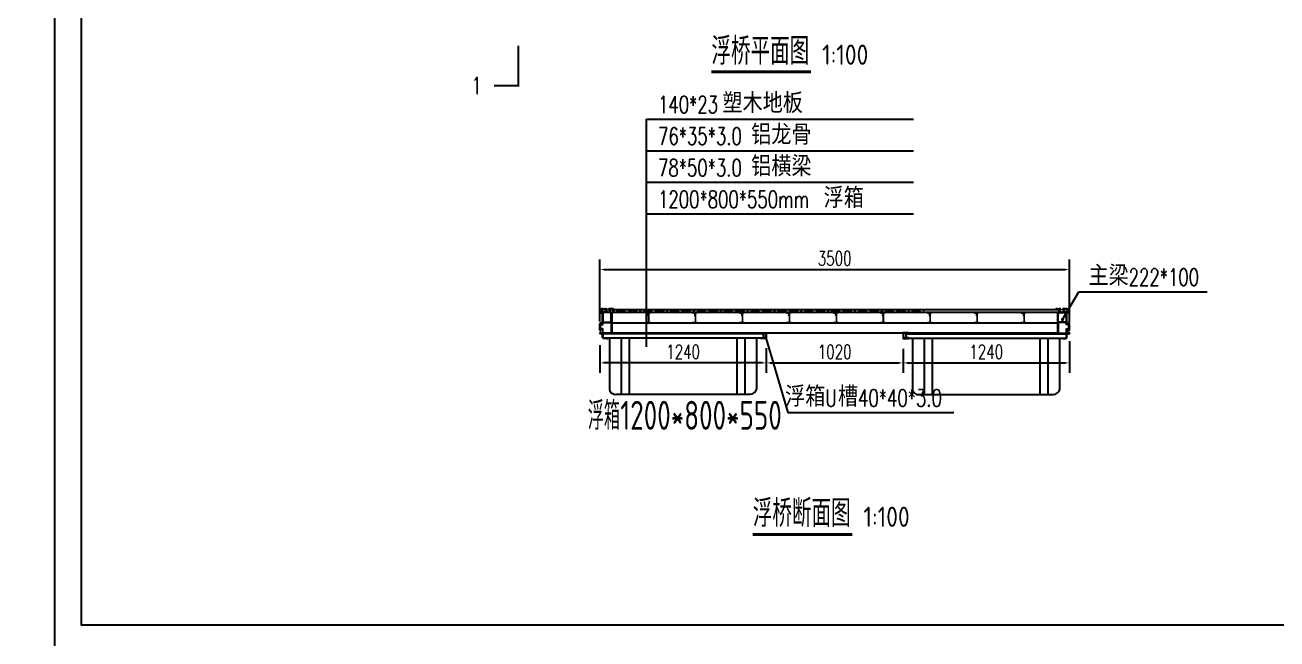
# Model space of a CAD drawing. Extents: x -259369 to -50372, y -155978 to 198088.
# Drawn here: x -64869 to -55534, y 135938 to 140514 of the extents above; entities that cross this region are included whole.
import ezdxf

# ---------------------------------------------------------------- set-up
doc = ezdxf.new("R2010")
doc.units = 0
doc.header["$LTSCALE"] = 1000
doc.header["$MEASUREMENT"] = 0
for name, color, linetype in [('DIM_LEAD', 3, 'Continuous'), ('DIM_SYMB', 3, 'Continuous'), ('PUB_TEXT', 7, 'Continuous'), ('W-STEEL_FRAME钢架', 3, 'Continuous'), ('W-WOOD_FLOOR木地板', 30, 'Continuous'), ('连接端梁', 130, 'Continuous')]:
    doc.layers.add(name, color=color, linetype=linetype)
doc.layers.add('结构', color=52, linetype='Continuous', lineweight=18)
doc.layers.add('铝龙骨', color=7, linetype='Continuous', lineweight=9)
doc.styles.add('_TCH_DIM', font='SIMPLEX.shx', dxfattribs={"bigfont": 'hztxt.shx'})
doc.styles.add('_TCH_LABEL', font='COMPLEX', dxfattribs={"bigfont": 'GBCBIG'})
doc.styles.get("Standard").update_dxf_attribs({"font": 'gbenor.shx', "bigfont": 'gbcbig.shx'})
doc.styles.add('STANDARD_T3', font='simplex.shx', dxfattribs={"width": 0.7, "bigfont": 'hztxt.shx'})
doc.dimstyles.new('W&&30', dxfattribs={"dimtxt": 105, "dimasz": 30, "dimexe": 75, "dimexo": 90, "dimgap": 30, "dimtad": 1, "dimdec": 0, "dimzin": 0, "dimdsep": 46, "dimtxsty": 'STANDARD_T3', "dimcen": 0.09, "dimclrd": 1, "dimclre": 1, "dimclrt": 7, "dimazin": 2, "dimtfac": 1, "dimtdec": 0, "dimtix": 1, "dimtmove": 2, "dimatfit": 3, "dimfxl": 0, "dimtolj": 1, "dimtzin": 0, "dimarcsym": 0})

# ---------------------------------------------------------------- blocks, each defined once
blk = doc.blocks.new('*D135')
at = {"layer": 'Defpoints', "color": 0, "transparency": 16777216}
for p in [(-58321.8, 138192.1), (-57081.7, 138248.7), (-57081.7, 137996)]:
    blk.add_point(p, dxfattribs=at)
at = {"layer": 'W-STEEL_FRAME钢架', "color": 1, "lineweight": -2, "transparency": 16777216}
for p, q in [((-57081.7, 138158.7), (-57081.7, 137921)), ((-58321.8, 138102.1), (-58321.8, 137921)), ((-58291.8, 137996), (-57111.7, 137996))]:
    blk.add_line(p, q, dxfattribs=at)
at = {"layer": 'W-STEEL_FRAME钢架', "color": 1, "transparency": 16777216}
for points in [[(-58291.8, 138001), (-58291.8, 137991), (-58321.8, 137996)], [(-57111.7, 138001), (-57111.7, 137991), (-57081.7, 137996)]]:
    blk.add_solid(points, dxfattribs=at)
at = {"layer": 'W-STEEL_FRAME钢架', "color": 7, "transparency": 16777216, "insert": (-57701.8, 138078.5), "char_height": 105, "attachment_point": 5, "style": 'STANDARD_T3'}
blk.add_mtext('\\A1;1240', dxfattribs=at)
blk = doc.blocks.new('450fuxiang')
at = {"color": 5, "lineweight": -3}
for p, q in [((-1521474.8, 1202848.6), (-1521474.8, 1203268.6)), ((-1521414.8, 1202848.6), (-1521414.8, 1203268.6)), ((-1520614.8, 1203268.6), (-1520614.8, 1202848.6)), ((-1520554.8, 1203268.6), (-1520554.8, 1202848.6))]:
    blk.add_line(p, q, dxfattribs=at)
at = {"color": 5}
blk.add_lwpolyline([(-1521614.8, 1203298.6), (-1521614.8, 1203268.6), (-1521564.8, 1203268.6), (-1520464.8, 1203268.5), (-1520414.8, 1203268.6), (-1520414.8, 1203298.6)], close=True, dxfattribs=at)
at = {"color": 5, "lineweight": -3}
blk.add_lwpolyline([(-1521564.8, 1203268.6), (-1521564.8, 1202893.1, 0.477005), (-1521514.8, 1202848.6), (-1520514.8, 1202848.6, 0.322419), (-1520464.8, 1202888.9), (-1520464.8, 1203268.6)], format="xyb", dxfattribs=at)
blk = doc.blocks.new('*D133')
at = {"layer": 'Defpoints', "color": 0, "transparency": 16777216}
for p in [(-60581.7, 138219.1), (-59341.6, 138195.1), (-60581.7, 137996)]:
    blk.add_point(p, dxfattribs=at)
at = {"layer": 'W-STEEL_FRAME钢架', "color": 1, "lineweight": -2, "transparency": 16777216}
for p, q in [((-60581.7, 138129.1), (-60581.7, 137921)), ((-59341.6, 138105.1), (-59341.6, 137921)), ((-59371.6, 137996), (-60551.7, 137996))]:
    blk.add_line(p, q, dxfattribs=at)
at = {"layer": 'W-STEEL_FRAME钢架', "color": 1, "transparency": 16777216}
for points in [[(-60551.7, 138001), (-60551.7, 137991), (-60581.7, 137996)], [(-59371.6, 138001), (-59371.6, 137991), (-59341.6, 137996)]]:
    blk.add_solid(points, dxfattribs=at)
at = {"layer": 'W-STEEL_FRAME钢架', "color": 7, "transparency": 16777216, "insert": (-59961.7, 138078.5), "char_height": 105, "attachment_point": 5, "style": 'STANDARD_T3'}
blk.add_mtext('\\A1;1240', dxfattribs=at)
blk = doc.blocks.new('*D134')
at = {"layer": 'Defpoints', "color": 0, "transparency": 16777216}
for p in [(-57081.7, 138692.7), (-60581.7, 138215), (-57081.7, 138206.8)]:
    blk.add_point(p, dxfattribs=at)
at = {"layer": 'W-STEEL_FRAME钢架', "color": 1, "lineweight": -2, "transparency": 16777216}
for p, q in [((-60581.7, 138305), (-60581.7, 138767.7)), ((-57081.7, 138296.8), (-57081.7, 138767.7)), ((-60551.7, 138692.7), (-57111.7, 138692.7))]:
    blk.add_line(p, q, dxfattribs=at)
at = {"layer": 'W-STEEL_FRAME钢架', "color": 1, "transparency": 16777216}
for points in [[(-60551.7, 138697.7), (-60551.7, 138687.7), (-60581.7, 138692.7)], [(-57111.7, 138697.7), (-57111.7, 138687.7), (-57081.7, 138692.7)]]:
    blk.add_solid(points, dxfattribs=at)
at = {"layer": 'W-STEEL_FRAME钢架', "color": 7, "transparency": 16777216, "insert": (-58831.7, 138775.2), "char_height": 105, "attachment_point": 5, "style": 'STANDARD_T3'}
blk.add_mtext('\\A1;3500', dxfattribs=at)
blk = doc.blocks.new('*D157')
at = {"layer": 'Defpoints', "color": 0, "transparency": 16777216}
for p in [(-59341.6, 138178.1), (-58321.8, 138178.1), (-58321.8, 137996)]:
    blk.add_point(p, dxfattribs=at)
at = {"layer": 'W-STEEL_FRAME钢架', "color": 1, "lineweight": -2, "transparency": 16777216}
for p, q in [((-59341.6, 138088.1), (-59341.6, 137921)), ((-58321.8, 138088.1), (-58321.8, 137921)), ((-59311.6, 137996), (-58351.8, 137996))]:
    blk.add_line(p, q, dxfattribs=at)
at = {"layer": 'W-STEEL_FRAME钢架', "color": 1, "transparency": 16777216}
for points in [[(-59311.6, 138001), (-59311.6, 137991), (-59341.6, 137996)], [(-58351.8, 138001), (-58351.8, 137991), (-58321.8, 137996)]]:
    blk.add_solid(points, dxfattribs=at)
at = {"layer": 'W-STEEL_FRAME钢架', "color": 7, "transparency": 16777216, "insert": (-58831.7, 138078.5), "char_height": 105, "attachment_point": 5, "style": 'STANDARD_T3'}
blk.add_mtext('\\A1;1020', dxfattribs=at)
blk = doc.blocks.new('$matou$00000085')
at = {"color": 0, "lineweight": 5}
for p, q in [((-17.5, 36, 0), (-17.5, 37, 0)), ((-4.3, 33.6, 0), (-4.3, 35, 0)), ((-1.2, 13.2, 0), (-3.5, 13.2, 0))]:
    blk.add_line(p, q, dxfattribs=at)
at = {"color": 0, "lineweight": 0, "ltscale": 0.5}
blk.add_arc((-1.5, 17.2, 0), 4.07, 274.72823, 349.84724, dxfattribs=at)
at = {"layer": '结构', "color": 0, "linetype": 'ByBlock', "lineweight": 0, "ltscale": 0.5}
for p, q in [((-7.2, 38, 0), (-16.5, 38, 0)), ((-16.5, 35, 0), (-8.5, 35, 0)), ((-7.5, -34, 0), (-7.5, 34, 0)), ((-4.7, 33.3, 0), (-4.3, 33.6, 0)), ((-4.3, 33.1, 0), (-4.7, 33.3, 0)), ((-4.7, 31.5, 0), (-4.3, 31.7, 0)), ((-4.3, 31.2, 0), (-4.7, 31.5, 0)), ((-4.3, 31, 0), (-4.7, 30.8, 0)), ((-4.7, 30.8, 0), (-4.3, 30.5, 0)), ((-4.3, 29.2, 0), (-4.7, 29, 0)), ((-4.7, 29, 0), (-4.3, 28.7, 0)), ((-4.3, 27.4, 0), (-4.7, 27.2, 0)), ((-4.7, 27.2, 0), (-4.3, 26.9, 0)), ((-4.3, 25.6, 0), (-4.7, 25.4, 0)), ((-4.7, 25.4, 0), (-4.3, 25.1, 0)), ((-4.3, 23.8, 0), (-4.7, 23.6, 0)), ((-4.7, 23.6, 0), (-4.3, 23.3, 0)), ((-4.3, 22, 0), (-4.7, 21.8, 0)), ((-4.7, 21.8, 0), (-4.3, 21.5, 0)), ((-4.3, 20.2, 0), (-4.7, 20, 0)), ((-4.7, 20, 0), (-4.3, 19.7, 0)), ((-4.5, -34, 0), (-4.5, 12.2, 0)), ((-4.3, 31.7, 0), (-4.3, 33.1, 0)), ((-4.3, 31.3, 0), (-4.3, 31, 0)), ((-4.3, 30.5, 0), (-4.3, 29.2, 0)), ((-4.3, 28.7, 0), (-4.3, 27.4, 0)), ((-4.3, 26.9, 0), (-4.3, 25.6, 0)), ((-4.3, 25.1, 0), (-4.3, 23.8, 0)), ((-4.3, 23.3, 0), (-4.3, 22, 0)), ((-4.3, 21.5, 0), (-4.3, 20.2, 0)), ((-4.3, 19.7, 0), (-4.3, 19.2, 0)), ((-0.7, 33.6, 0), (-0.7, 35, 0)), ((-0.3, 33.3, 0), (-0.7, 33.6, 0)), ((-0.7, 33.1, 0), (-0.3, 33.3, 0)), ((-0.7, 31.7, 0), (-0.7, 33.1, 0)), ((-0.3, 31.5, 0), (-0.7, 31.7, 0)), ((-0.7, 31.2, 0), (-0.3, 31.5, 0)), ((-0.7, 29.9, 0), (-0.7, 31.2, 0)), ((-0.3, 29.7, 0), (-0.7, 29.9, 0)), ((-0.7, 29.4, 0), (-0.3, 29.7, 0)), ((-0.7, 28.1, 0), (-0.7, 29.4, 0)), ((-0.3, 27.9, 0), (-0.7, 28.1, 0)), ((-0.7, 27.6, 0), (-0.3, 27.9, 0)), ((-0.7, 26.3, 0), (-0.7, 27.6, 0)), ((-0.3, 26.1, 0), (-0.7, 26.3, 0)), ((-0.7, 25.8, 0), (-0.3, 26.1, 0)), ((-0.7, 24.5, 0), (-0.7, 25.8, 0)), ((-0.3, 24.3, 0), (-0.7, 24.5, 0)), ((-0.7, 24, 0), (-0.3, 24.3, 0)), ((-0.7, 22.7, 0), (-0.7, 24, 0)), ((-0.3, 22.5, 0), (-0.7, 22.7, 0)), ((-0.7, 22.2, 0), (-0.3, 22.5, 0)), ((-0.7, 22.2, 0), (-0.7, 22.2, 0)), ((-0.7, 21, 0), (-0.7, 22.2, 0)), ((-0.3, 20.7, 0), (-0.7, 21, 0)), ((-0.7, 20.5, 0), (-0.3, 20.7, 0)), ((-0.7, 19.2, 0), (-0.7, 20.5, 0)), ((2.2, 38, 0), (16.5, 38, 0)), ((2.5, 34, 0), (2.5, 16.5, 0)), ((16.5, 35, 0), (3.5, 35, 0)), ((17.5, 37, 0), (17.5, 36, 0)), ((-17.5, -37.5, 0), (-17.5, -35.5, 0)), ((-17, -35, 0), (-8.5, -35, 0)), ((17, -38, 0), (-17, -38, 0)), ((-3.5, -35, 0), (17, -35, 0)), ((17.5, -35.5, 0), (17.5, -37.5, 0))]:
    blk.add_line(p, q, dxfattribs=at)
for centre, radius, start, end in [((-16.5, 37, 0), 1, 90, 180), ((-16.5, 36, 0), 1, 180, 270), ((-8.5, 34, 0), 1, 0, 90), ((-7.2, 35, 0), 3, 0, 90.00167), ((-3.5, 12.2, 0), 1, 90, 180), ((-2.5, 19.2, 0), 1.75, 180, 0), ((2.2, 35, 0), 3, 89.99833, 180), ((3.5, 34, 0), 1, 90, 180), ((16.5, 37, 0), 1, 0, 90), ((16.5, 36, 0), 1, 270, 360), ((-17, -35.5, 0), 0.5, 90, 180), ((-17, -37.5, 0), 0.5, 180, 270), ((-8.5, -34, 0), 1, 270, 0), ((-3.5, -34, 0), 1, 180, 270), ((17, -35.5, 0), 0.5, 0, 90), ((17, -37.5, 0), 0.5, 270, 0)]:
    blk.add_arc(centre, radius, start, end, dxfattribs=at)
blk = doc.blocks.new('*U76')
at = {"layer": '铝龙骨', "yscale": -1, "rotation": 180}
blk.add_blockref('$matou$00000085', (0, 0, 0), dxfattribs=at)
blk = doc.blocks.new('*U77')
at = {"color": 0, "linetype": 'ByBlock', "lineweight": -2, "transparency": 16777216}
for p in [(-2800, 0), (-2450, 0), (-2100, 0), (-1750, 0), (-1400, 0), (-1050, 0), (-700, 0), (-350, 0), (0, 0)]:
    blk.add_blockref('*U76', p, dxfattribs=at)
blk = doc.blocks.new('rgthtyjyuk')
blk.add_lwpolyline([(0, 0), (420, 0), (420, 297), (0, 297)], close=True)

msp = doc.modelspace()

# ---------------------------------------------------------------- hatches: boundary and pattern name
at = {"layer": 'W-WOOD_FLOOR木地板'}
h = msp.add_hatch(dxfattribs=at)
h.set_pattern_fill('木纹01', color=256, scale=50)
h.set_pattern_definition([(360, (-409721.6, 313231.95), (200, 200), [10, -190]), (360, (-409861.6, 313251.95), (200, 200), [20, -180]), (360, (-409731.6, 313261.95), (200, 200), [10, -190]), (360, (-409851.6, 313281.95), (200, 200), [10, -190]), (360, (-409731.6, 313291.95), (200, 200), [10, -190]), (360, (-409841.6, 313301.95), (200, 200), [10, -190]), (360, (-409731.6, 313311.95), (200, 200), [10, -190]), (360, (-409841.6, 313331.95), (200, 200), [10, -110, 10, -70]), (360, (-409841.6, 313351.95), (200, 200), [20, -100, 10, -70]), (360, (-409851.6, 313381.95), (200, 200), [10, -30, 10, -80, 10, -60]), (360, (-409861.6, 313401.95), (200, 200), [10, -40, 20, -130]), (360, (-409731.6, 313411.95), (200, 200), [10, -190]), (360, (-409861.6, 313421.95), (200, 200), [10, -50, 10, -130]), (45, (-409881.6, 313231.95), (5e-14, 200), [28.2842, -254.55851]), (45, (-409711.6, 313231.95), (5e-14, 200), [56.56854, -226.27417]), (45, (-409711.6, 313331.95), (5e-14, 200), [14.142, -268.70071]), (45, (-409881.6, 313351.95), (5e-14, 200), [42.4264, -240.41631]), (45, (-409711.6, 313351.95), (5e-14, 200), [70.71068, -212.13203]), (45, (-409711.6, 313381.95), (5e-14, 200), [42.4264, -240.41631]), (315, (-409751.6, 313401.95), (200, -9e-14), [14.142, -268.70071]), (315, (-409821.6, 313241.95), (200, -9e-14), [28.2842, -254.55851]), (315, (-409811.6, 313321.95), (200, -9e-14), [28.2842, -254.55851]), (315, (-409751.6, 313281.95), (200, -9e-14), [28.2842, -254.55851]), (315, (-409761.6, 313361.95), (200, -9e-14), [28.2842, -254.55851]), (315, (-409751.6, 313381.95), (200, -9e-14), [42.4264, -240.41631]), (315, (-409801.6, 313261.95), (200, -9e-14), [42.4264, -240.41631]), (315, (-409771.6, 313271.95), (200, -9e-14), [42.4264, -240.41631]), (315, (-409801.6, 313341.95), (200, -9e-14), [42.4264, -240.41631]), (315, (-409781.6, 313351.95), (200, -9e-14), [42.4264, -240.41631]), (26.56505, (-409871.59, 313271.95), (200, 8e-08), [22.36068, -424.85292]), (26.56505, (-409721.59, 313261.95), (200, 8e-08), [89.44272, -357.77088]), (26.56505, (-409721.59, 313291.95), (200, 8e-08), [89.44272, -357.77088]), (26.56505, (-409721.59, 313311.95), (200, 8e-08), [89.4428, -134, 44.722, -179.048795]), (26.56505, (-409701.59, 313341.95), (200, 8e-08), [22.36068, -424.85292]), (26.56505, (-409881.59, 313411.95), (200, 8e-08), [22.36068, -424.85292]), (26.56505, (-409721.59, 313411.95), (200, 8e-08), [44.72136, -402.49224]), (333.43495, (-409771.59, 313231.95), (200, -8e-08), [44.72136, -402.49224]), (333.43495, (-409841.59, 313281.95), (200, -8e-08), [44.72136, -402.49224]), (333.43495, (-409841.59, 313251.95), (200, -8e-08), [22.36068, -424.85224]), (333.43495, (-409831.59, 313301.95), (200, -8e-08), [67.08204, -380.13156]), (333.43495, (-409791.59, 313301.95), (200, -8e-08), [44.72136, -402.49224]), (333.43495, (-409771.59, 313311.95), (200, -8e-08), [44.72136, -402.49224]), (333.43495, (-409831.59, 313331.95), (200, -8e-08), [22.36068, -424.85224]), (333.43495, (-409821.59, 313351.95), (200, -8e-08), [22.36068, -424.85224]), (333.43495, (-409741.59, 313391.95), (200, -8e-08), [22.36068, -424.85224]), (333.43495, (-409751.59, 313321.95), (200, -8e-08), [22.36068, -424.85224]), (333.43495, (-409841.59, 313381.95), (200, -8e-08), [67.08204, -380.13156]), (333.43495, (-409851.59, 313401.95), (200, -8e-08), [44.72136, -402.49224]), (333.43495, (-409741.59, 313341.95), (200, -8e-08), [22.36, -201.24, 22.36, -201.253595]), (333.43495, (-409801.59, 313381.95), (200, -8e-08), [44.72136, -402.49224]), (333.43495, (-409791.59, 313401.95), (200, -8e-08), [44.72136, -402.49224]), (333.43495, (-409851.59, 313421.95), (200, -8e-08), [44.72136, -402.49224]), (333.43495, (-409791.59, 313421.95), (200, -8e-08), [44.72136, -402.49224])])
h.paths.add_polyline_path([(-60504.45, 138395.21), (-60504.45, 138371.21), (-58160.8, 138371.21), (-58160.8, 138395.21)])

# ---------------------------------------------------------------- linework, layer by layer
at = {"color": 3, "lineweight": -3}
for p, q in [((-60562.63, 138332.64), (-60562.63, 138375.73)), ((-60557.11, 138374.74), (-60544.56, 138374.73)), ((-60546.12, 138399.3), (-60545.82, 138399.77)), ((-60544.7, 138399.77), (-60544.4, 138399.3)), ((-60544.11, 138399.3), (-60543.81, 138399.77)), ((-60542.1, 138399.3), (-60541.8, 138399.77)), ((-60541.66, 138399.82), (-60536.53, 138399.82)), ((-60541.66, 138399.82), (-60539.83, 138399.82)), ((-60531.01, 138397.32), (-60531.01, 138393)), ((-60516.95, 138393), (-60516.95, 138397.32)), ((-60511.43, 138399.82), (-60506.3, 138399.82)), ((-60497.82, 138399.3), (-60498.13, 138399.77)), ((-60495.82, 138399.3), (-60496.12, 138399.77)), ((-60495.23, 138399.77), (-60495.53, 138399.3)), ((-60494.36, 138370.21), (-60494.36, 138332.64)), ((-60493.81, 138399.3), (-60494.11, 138399.77)), ((-60491.07, 138399.82), (-60488.7, 138399.82)), ((-57172.34, 138399.82), (-57174.72, 138399.82)), ((-57169.6, 138399.3), (-57169.3, 138399.77)), ((-57169.05, 138370.21), (-57169.05, 138332.64)), ((-57168.18, 138399.77), (-57167.88, 138399.3)), ((-57167.6, 138399.3), (-57167.3, 138399.77)), ((-57165.59, 138399.3), (-57165.29, 138399.77)), ((-57151.98, 138399.82), (-57157.11, 138399.82)), ((-57146.46, 138393), (-57146.46, 138397.32)), ((-57132.41, 138397.32), (-57132.41, 138393)), ((-57121.75, 138399.82), (-57126.88, 138399.82)), ((-57121.75, 138399.82), (-57123.58, 138399.82)), ((-57121.31, 138399.3), (-57121.61, 138399.77)), ((-57119.3, 138399.3), (-57119.6, 138399.77)), ((-57118.72, 138399.77), (-57119.02, 138399.3)), ((-57106.3, 138374.74), (-57118.85, 138374.73)), ((-57117.29, 138399.3), (-57117.59, 138399.77)), ((-57100.78, 138332.64), (-57100.78, 138375.73)), ((-60581.71, 138267.14), (-60581.71, 138285.97)), ((-60494.36, 138265.97), (-60494.36, 138216.61)), ((-57169.05, 138265.97), (-57169.05, 138216.61)), ((-57081.71, 138267.14), (-57081.71, 138285.97))]:
    msp.add_line(p, q, dxfattribs=at)
at = {"color": 0}
msp.add_line((-60531.01, 138395.16), (-60516.95, 138395.16), dxfattribs=at)
at = {"color": 1, "lineweight": -3}
for p, q in [((-60494.36, 138294.61), (-57169.05, 138294.61)), ((-60494.36, 138221.1), (-57169.05, 138221.1))]:
    msp.add_line(p, q, dxfattribs=at)
at = {"color": 3, "lineweight": -3}
for points in [[(-60561.63, 138399.82, 0.4142136), (-60581.71, 138379.75), (-60581.71, 138378.15)], [(-60577.66, 138380.79), (-60577.66, 138380.79), (-60561.13, 138380.79, -0.4142136), (-60559.12, 138378.79), (-60559.12, 138376.75, 0.4139088), (-60557.11, 138374.74)], [(-60564.64, 138377.74), (-60571.56, 138377.74, 0.3624885), (-60572.55, 138376.91), (-60573.89, 138369.53)], [(-60561.63, 138395.81), (-60561.63, 138395.81), (-60545.56, 138395.81, -0.4142136), (-60542.55, 138392.8), (-60542.55, 138376.74, -0.4145184), (-60544.56, 138374.73)], [(-60556.89, 138399.82, -0.1989124), (-60556.75, 138399.77), (-60556.44, 138399.3)], [(-60556.16, 138399.3), (-60555.86, 138399.77, -0.1989124), (-60555.72, 138399.82), (-60554.88, 138399.82, -0.1989124), (-60554.74, 138399.77), (-60554.44, 138399.3)], [(-60554.15, 138399.3), (-60553.85, 138399.77, -0.1989124), (-60553.71, 138399.82), (-60552.87, 138399.82, -0.1989124), (-60552.73, 138399.77), (-60552.43, 138399.3)], [(-60552.14, 138399.3), (-60551.84, 138399.77, -0.1989124), (-60551.7, 138399.82), (-60550.86, 138399.82, -0.1989124), (-60550.72, 138399.77), (-60550.42, 138399.3)], [(-60550.14, 138399.3), (-60549.84, 138399.77, -0.1989124), (-60549.69, 138399.82), (-60548.86, 138399.82, -0.1989124), (-60548.71, 138399.77), (-60548.41, 138399.3)], [(-60548.13, 138399.3), (-60547.83, 138399.77, -0.1989124), (-60547.69, 138399.82), (-60546.85, 138399.82, -0.1989124), (-60546.71, 138399.77), (-60546.4, 138399.3)], [(-60545.82, 138399.77, -0.1989124), (-60545.68, 138399.82), (-60544.84, 138399.82)], [(-60543.67, 138399.82), (-60542.83, 138399.82, -0.1989124), (-60542.69, 138399.77), (-60542.39, 138399.3)], [(-60524.57, 138374.73), (-60538.04, 138374.73, -0.4142136), (-60539.04, 138375.73), (-60539.04, 138391.79, -0.4142136), (-60538.04, 138392.8), (-60531.21, 138392.8)], [(-60523.4, 138374.73, 0.1989124), (-60523.54, 138374.67), (-60523.84, 138374.37, -0.4142136), (-60524.12, 138374.37), (-60524.42, 138374.67, 0.1989124), (-60524.57, 138374.73)], [(-60523.4, 138374.73), (-60509.93, 138374.73, 0.4142136), (-60508.92, 138375.73), (-60508.92, 138391.79, 0.4142136), (-60509.93, 138392.8), (-60516.75, 138392.8)], [(-60505.86, 138399.3), (-60506.16, 138399.77, 0.1989124), (-60506.3, 138399.82), (-60508.13, 138399.82)], [(-60503.85, 138399.3), (-60504.15, 138399.77, 0.1989124), (-60504.29, 138399.82), (-60505.13, 138399.82, 0.1989124), (-60505.27, 138399.77), (-60505.57, 138399.3)], [(-60494.36, 138370.21, 0.4142136), (-60495.37, 138371.21), (-60504.4, 138371.21, -0.4142136), (-60505.41, 138372.22), (-60505.41, 138395.81, -0.4142136), (-60504.4, 138396.81)], [(-60481.31, 138397.32), (-60481.31, 138397.01, -0.4142136), (-60481.51, 138396.81), (-60504.4, 138396.81)], [(-60501.84, 138399.3), (-60502.14, 138399.77, 0.1989124), (-60502.28, 138399.82), (-60503.12, 138399.82, 0.1989124), (-60503.26, 138399.77), (-60503.56, 138399.3)], [(-60499.83, 138399.3), (-60500.13, 138399.77, 0.1989124), (-60500.28, 138399.82), (-60501.11, 138399.82, 0.1989124), (-60501.25, 138399.77), (-60501.56, 138399.3)], [(-60498.27, 138399.82), (-60499.1, 138399.82, 0.1989124), (-60499.25, 138399.77), (-60499.55, 138399.3)], [(-60496.26, 138399.82), (-60497.1, 138399.82, 0.1989124), (-60497.24, 138399.77), (-60497.54, 138399.3)], [(-60494.25, 138399.82), (-60495.09, 138399.82, 0.1989124), (-60495.23, 138399.77)], [(-60491.8, 138399.3), (-60492.1, 138399.77, 0.1989124), (-60492.24, 138399.82), (-60493.08, 138399.82, 0.1989124), (-60493.22, 138399.77), (-60493.52, 138399.3)], [(-60491.07, 138399.82, 0.1989124), (-60491.22, 138399.77), (-60491.52, 138399.3)], [(-57182.1, 138397.32), (-57182.1, 138397.01, 0.4142136), (-57181.9, 138396.81), (-57159.01, 138396.81)], [(-57172.34, 138399.82, -0.1989124), (-57172.2, 138399.77), (-57171.9, 138399.3)], [(-57171.61, 138399.3), (-57171.31, 138399.77, -0.1989124), (-57171.17, 138399.82), (-57170.33, 138399.82, -0.1989124), (-57170.19, 138399.77), (-57169.89, 138399.3)], [(-57169.16, 138399.82), (-57168.32, 138399.82, -0.1989124), (-57168.18, 138399.77)], [(-57169.05, 138370.21, -0.4142136), (-57168.05, 138371.21), (-57159.01, 138371.21, 0.4142136), (-57158.01, 138372.22), (-57158.01, 138395.81, 0.4142136), (-57159.01, 138396.81)], [(-57167.15, 138399.82), (-57166.32, 138399.82, -0.1989124), (-57166.17, 138399.77), (-57165.87, 138399.3)], [(-57165.15, 138399.82), (-57164.31, 138399.82, -0.1989124), (-57164.17, 138399.77), (-57163.87, 138399.3)], [(-57163.58, 138399.3), (-57163.28, 138399.77, -0.1989124), (-57163.14, 138399.82), (-57162.3, 138399.82, -0.1989124), (-57162.16, 138399.77), (-57161.86, 138399.3)], [(-57161.57, 138399.3), (-57161.27, 138399.77, -0.1989124), (-57161.13, 138399.82), (-57160.29, 138399.82, -0.1989124), (-57160.15, 138399.77), (-57159.85, 138399.3)], [(-57159.57, 138399.3), (-57159.26, 138399.77, -0.1989124), (-57159.12, 138399.82), (-57158.28, 138399.82, -0.1989124), (-57158.14, 138399.77), (-57157.84, 138399.3)], [(-57157.56, 138399.3), (-57157.26, 138399.77, -0.1989124), (-57157.11, 138399.82), (-57155.28, 138399.82)], [(-57140.02, 138374.73), (-57153.49, 138374.73, -0.4142136), (-57154.49, 138375.73), (-57154.49, 138391.79, -0.4142136), (-57153.49, 138392.8), (-57146.66, 138392.8)], [(-57140.02, 138374.73, -0.1989124), (-57139.88, 138374.67), (-57139.57, 138374.37, 0.4142136), (-57139.29, 138374.37), (-57138.99, 138374.67, -0.1989124), (-57138.85, 138374.73)], [(-57138.85, 138374.73), (-57125.38, 138374.73, 0.4142136), (-57124.37, 138375.73), (-57124.37, 138391.79, 0.4142136), (-57125.38, 138392.8), (-57132.2, 138392.8)], [(-57119.74, 138399.82), (-57120.58, 138399.82, 0.1989124), (-57120.72, 138399.77), (-57121.02, 138399.3)], [(-57101.79, 138395.81), (-57101.79, 138395.81), (-57117.85, 138395.81, 0.4142136), (-57120.86, 138392.8), (-57120.86, 138376.74, 0.4145184), (-57118.85, 138374.73)], [(-57117.59, 138399.77, 0.1989124), (-57117.74, 138399.82), (-57118.57, 138399.82)], [(-57115.28, 138399.3), (-57115.59, 138399.77, 0.1989124), (-57115.73, 138399.82), (-57116.57, 138399.82, 0.1989124), (-57116.71, 138399.77), (-57117.01, 138399.3)], [(-57113.28, 138399.3), (-57113.58, 138399.77, 0.1989124), (-57113.72, 138399.82), (-57114.56, 138399.82, 0.1989124), (-57114.7, 138399.77), (-57115, 138399.3)], [(-57111.27, 138399.3), (-57111.57, 138399.77, 0.1989124), (-57111.71, 138399.82), (-57112.55, 138399.82, 0.1989124), (-57112.69, 138399.77), (-57112.99, 138399.3)], [(-57109.26, 138399.3), (-57109.56, 138399.77, 0.1989124), (-57109.7, 138399.82), (-57110.54, 138399.82, 0.1989124), (-57110.68, 138399.77), (-57110.99, 138399.3)], [(-57107.25, 138399.3), (-57107.55, 138399.77, 0.1989124), (-57107.7, 138399.82), (-57108.53, 138399.82, 0.1989124), (-57108.68, 138399.77), (-57108.98, 138399.3)], [(-57106.53, 138399.82, 0.1989124), (-57106.67, 138399.77), (-57106.97, 138399.3)], [(-57085.76, 138380.79), (-57085.76, 138380.79), (-57102.29, 138380.79, 0.4142136), (-57104.3, 138378.79), (-57104.3, 138376.75, -0.4139088), (-57106.3, 138374.74)], [(-57101.79, 138399.82, -0.4142136), (-57081.71, 138379.75), (-57081.71, 138378.15)], [(-57098.77, 138377.74), (-57091.85, 138377.74, -0.3624885), (-57090.86, 138376.91), (-57089.52, 138369.53)], [(-60581.71, 138267.14, 0.1989124), (-60581.65, 138267), (-60581.35, 138266.69, -0.4142136), (-60581.35, 138266.41), (-60581.65, 138266.11, 0.1989124), (-60581.71, 138265.97)], [(-60575.06, 138295.41, -0.4035353), (-60573.89, 138294.59), (-60572.55, 138287.2, 0.3624885), (-60571.56, 138286.38), (-60564.64, 138286.38, 0.4142136), (-60562.63, 138288.39), (-60562.63, 138331.47)], [(-60562.63, 138332.64, 0.1989124), (-60562.57, 138332.5), (-60562.27, 138332.2, -0.4142136), (-60562.27, 138331.92), (-60562.57, 138331.62, 0.1989124), (-60562.63, 138331.47)], [(-60494.36, 138294.61), (-60494.36, 138216.61, 2.4142136), (-60493.86, 138216.1), (-60482.32, 138216.1, -0.4142136), (-60481.31, 138215.1), (-60481.31, 138214.1, -0.4142136), (-60482.32, 138213.09)], [(-60494.42, 138332.5), (-60494.72, 138332.2, 0.4142136), (-60494.72, 138331.92), (-60494.42, 138331.62, -0.1989124), (-60494.36, 138331.47), (-60494.36, 138331.47), (-60494.36, 138267.14)], [(-60494.42, 138267), (-60494.72, 138266.69, 0.4142136), (-60494.72, 138266.41), (-60494.42, 138266.11)], [(-57169.05, 138294.61), (-57169.05, 138216.61, -2.4142136), (-57169.55, 138216.1), (-57181.1, 138216.1, 0.4142136), (-57182.1, 138215.1), (-57182.1, 138214.1, 0.4142136), (-57181.1, 138213.09)], [(-57168.99, 138332.5), (-57168.69, 138332.2, -0.4142136), (-57168.69, 138331.92), (-57168.99, 138331.62, 0.1989124), (-57169.05, 138331.47), (-57169.05, 138331.47), (-57169.05, 138267.14)], [(-57168.99, 138267), (-57168.69, 138266.69, -0.4142136), (-57168.69, 138266.41), (-57168.99, 138266.11)], [(-57100.78, 138332.64, -0.1989124), (-57100.84, 138332.5), (-57101.14, 138332.2, 0.4142136), (-57101.14, 138331.92), (-57100.84, 138331.62, -0.1989124), (-57100.78, 138331.47)], [(-57088.35, 138295.41, 0.4035353), (-57089.52, 138294.59), (-57090.86, 138287.2, -0.3624885), (-57091.85, 138286.38), (-57098.77, 138286.38, -0.4142136), (-57100.78, 138288.39), (-57100.78, 138331.47)], [(-57081.71, 138267.14, -0.1989124), (-57081.77, 138267), (-57082.07, 138266.69, 0.4142136), (-57082.07, 138266.41), (-57081.77, 138266.11, -0.1989124), (-57081.71, 138265.97)], [(-60581.71, 138241.2, 0.4142136), (-60579.2, 138238.69), (-60577.89, 138238.69, 0.4142136), (-60577.69, 138238.89)], [(-60581.71, 138219.12), (-60581.71, 138215.1, 0.4142136), (-60579.7, 138213.09)], [(-60550.59, 138176.95, -0.4142136), (-60562.64, 138189), (-60562.64, 138211.08, 0.4142136), (-60564.64, 138213.09), (-60579.7, 138213.09)], [(-60577.69, 138224.44, 0.4142136), (-60577.89, 138224.64), (-60579.2, 138224.64)], [(-60577.69, 138238.89), (-60577.69, 138245.72, -0.4142136), (-60576.69, 138246.72), (-60563.64, 138246.72, -0.4142136), (-60562.64, 138245.72), (-60562.64, 138232.25, 0.1989124), (-60562.58, 138232.11), (-60562.28, 138231.81, -0.4142136), (-60562.28, 138231.52), (-60562.58, 138231.22, 0.1989124), (-60562.64, 138231.08), (-60562.64, 138217.61, -0.4142136), (-60563.64, 138216.61), (-60576.69, 138216.61, -0.4142136), (-60577.69, 138217.61), (-60577.69, 138224.44)], [(-60482.32, 138213.09), (-60557.62, 138213.09, 0.4142136), (-60559.62, 138211.08), (-60559.62, 138189, 0.4142136), (-60550.59, 138179.96)], [(-60533.97, 138177.01), (-60533.67, 138177.31, -0.4142136), (-60533.38, 138177.31), (-60533.08, 138177.01, 0.1989124), (-60532.94, 138176.95), (-60524.49, 138176.95, 0.4142136), (-60523.48, 138177.95), (-60523.48, 138178.96, 0.4142136), (-60524.49, 138179.96), (-60550.59, 138179.96)], [(-60533.97, 138177.01, -0.1989124), (-60534.11, 138176.95), (-60550.59, 138176.95)], [(-57181.1, 138213.09), (-57105.8, 138213.09, -0.4142136), (-57103.79, 138211.08), (-57103.79, 138189, -0.4142136), (-57112.82, 138179.96)], [(-57129.45, 138177.01), (-57129.75, 138177.31, 0.4142136), (-57130.03, 138177.31), (-57130.33, 138177.01, -0.1989124), (-57130.47, 138176.95), (-57138.93, 138176.95, -0.4142136), (-57139.93, 138177.95), (-57139.93, 138178.96, -0.4142136), (-57138.93, 138179.96), (-57112.82, 138179.96)], [(-57129.45, 138177.01, 0.1989124), (-57129.3, 138176.95), (-57112.82, 138176.95)], [(-57112.82, 138176.95, 0.4142136), (-57100.78, 138189), (-57100.78, 138211.08, -0.4142136), (-57098.77, 138213.09), (-57083.71, 138213.09)], [(-57085.72, 138238.89), (-57085.72, 138245.72, 0.4142136), (-57086.73, 138246.72), (-57099.77, 138246.72, 0.4142136), (-57100.78, 138245.72), (-57100.78, 138232.25, -0.1989124), (-57100.84, 138232.11), (-57101.14, 138231.81, 0.4142136), (-57101.14, 138231.52), (-57100.84, 138231.22, -0.1989124), (-57100.78, 138231.08), (-57100.78, 138217.61, 0.4142136), (-57099.77, 138216.61), (-57086.73, 138216.61, 0.4142136), (-57085.72, 138217.61), (-57085.72, 138224.44)], [(-57081.71, 138241.2, -0.4142136), (-57084.22, 138238.69), (-57085.52, 138238.69, -0.4142136), (-57085.72, 138238.89)], [(-57085.72, 138224.44, -0.4142136), (-57085.52, 138224.64), (-57084.22, 138224.64)], [(-57081.71, 138219.12), (-57081.71, 138215.1, -0.4142136), (-57083.71, 138213.09)]]:
    msp.add_lwpolyline(points, format="xyb", dxfattribs=at)
for points in [[(-60561.63, 138399.82), (-60556.89, 138399.82), (-60559.26, 138399.82)], [(-57101.79, 138399.82), (-57106.53, 138399.82), (-57104.15, 138399.82)], [(-60581.71, 138241.2), (-60581.71, 138251.65), (-60581.71, 138265.97)], [(-57081.71, 138241.2), (-57081.71, 138251.65), (-57081.71, 138265.97)]]:
    msp.add_lwpolyline(points, dxfattribs=at)
for points in [[(-60505.91, 138367.7, -0.356394), (-60508.86, 138370.11, 0.356394), (-60510.83, 138371.71), (-60556.11, 138371.71, 0.4142136), (-60559.12, 138368.7), (-60559.12, 138301.44, 0.4142136), (-60557.11, 138299.43), (-60500.89, 138299.43, 0.4142136), (-60497.88, 138302.44), (-60497.88, 138364.69, 0.4142136), (-60500.89, 138367.7)], [(-57157.5, 138367.7, 0.356394), (-57154.55, 138370.11, -0.356394), (-57152.59, 138371.71), (-57107.31, 138371.71, -0.4142136), (-57104.3, 138368.7), (-57104.3, 138301.44, -0.4142136), (-57106.3, 138299.43), (-57162.52, 138299.43, -0.4142136), (-57165.54, 138302.44), (-57165.54, 138364.69, -0.4142136), (-57162.52, 138367.7)], [(-60497.88, 138219.62, -0.4142136), (-60500.89, 138216.61), (-60556.11, 138216.61, -0.4142136), (-60559.12, 138219.62), (-60559.12, 138247.23, 0.4142136), (-60562.13, 138250.24), (-60575.18, 138250.24, -0.4142136), (-60578.19, 138253.25), (-60578.19, 138278.85, -0.4142136), (-60575.18, 138281.86), (-60562.13, 138281.86, 0.4142136), (-60559.12, 138284.87), (-60559.12, 138294.41, -0.4142136), (-60557.11, 138296.42), (-60500.89, 138296.42, -0.4142136), (-60497.88, 138293.41)], [(-57165.54, 138219.62, 0.4142136), (-57162.52, 138216.61), (-57107.3, 138216.61, 0.4142136), (-57104.29, 138219.62), (-57104.29, 138247.23, -0.4142136), (-57101.28, 138250.24), (-57088.23, 138250.24, 0.4142136), (-57085.22, 138253.25), (-57085.22, 138278.85, 0.4142136), (-57088.23, 138281.86), (-57101.28, 138281.86, -0.4142136), (-57104.3, 138284.87), (-57104.3, 138294.41, 0.4142136), (-57106.3, 138296.42), (-57162.52, 138296.42, 0.4142136), (-57165.54, 138293.41)]]:
    msp.add_lwpolyline(points, format="xyb", close=True, dxfattribs=at)
at = {"color": 4}
for points in [[(-59341.63, 138221.1), (-59341.63, 138178.1), (-59381.63, 138178.1), (-59381.63, 138182.1), (-59345.63, 138182.1), (-59345.63, 138217.1), (-59381.63, 138217.1), (-59381.63, 138221.1)], [(-58321.8, 138221.1), (-58321.8, 138178.1), (-58281.8, 138178.1), (-58281.8, 138182.1), (-58317.8, 138182.1), (-58317.8, 138217.1), (-58281.8, 138217.1), (-58281.8, 138221.1)]]:
    msp.add_lwpolyline(points, close=True, dxfattribs=at)
at = {"color": 3, "lineweight": -3}
for centre, radius, start, end in [((-60571.82, 138378.1), 9.88, 179.709357, 251.986104), ((-60561.68, 138379.8), 16.01, 89.816569, 176.447209), ((-60574.88, 138369.71), 1, 270, 349.7), ((-60564.64, 138375.73), 2.01, 0, 90), ((-60556.3, 138399.44), 0.201, 225, 315), ((-60554.29, 138399.44), 0.201, 225, 315), ((-60552.29, 138399.44), 0.201, 225, 315), ((-60550.28, 138399.44), 0.201, 225, 315), ((-60548.27, 138399.44), 0.201, 225, 315), ((-60546.26, 138399.44), 0.201, 225, 315), ((-60544.84, 138399.62), 0.201, 45.000001, 90), ((-60544.25, 138399.44), 0.201, 225, 315), ((-60543.67, 138399.62), 0.201, 90, 134.999998), ((-60542.25, 138399.44), 0.201, 225, 315), ((-60541.66, 138399.62), 0.201, 90, 134.999998), ((-60536.21, 138393.21), 6.62, 38.304663, 92.807428), ((-60531.21, 138393), 0.201, 270, 0.274109), ((-60511.76, 138393.21), 6.62, 87.192572, 141.695337), ((-60516.75, 138393), 0.201, 180, 270), ((-60505.71, 138399.44), 0.201, 225, 315), ((-60503.71, 138399.44), 0.201, 225, 315), ((-60501.7, 138399.44), 0.201, 225, 315), ((-60499.69, 138399.44), 0.201, 225, 315), ((-60498.27, 138399.62), 0.201, 45.000002, 90), ((-60497.68, 138399.44), 0.201, 225, 315), ((-60496.26, 138399.62), 0.201, 45.000002, 90), ((-60495.67, 138399.44), 0.201, 225, 315), ((-60494.25, 138399.62), 0.201, 45.000002, 90), ((-60493.67, 138399.44), 0.201, 225, 315), ((-60491.66, 138399.44), 0.201, 225, 315), ((-60489.27, 138386.02), 13.82, 54.839429, 92.381491), ((-57174.14, 138386.02), 13.82, 87.618509, 125.160571), ((-57171.75, 138399.44), 0.201, 225, 315), ((-57169.75, 138399.44), 0.201, 225, 315), ((-57169.16, 138399.62), 0.201, 90, 134.999998), ((-57167.74, 138399.44), 0.201, 225, 315), ((-57167.15, 138399.62), 0.201, 90, 134.999998), ((-57165.73, 138399.44), 0.201, 225, 315), ((-57165.15, 138399.62), 0.201, 90, 134.999998), ((-57163.72, 138399.44), 0.201, 225, 315), ((-57161.72, 138399.44), 0.201, 225, 315), ((-57159.71, 138399.44), 0.201, 225, 315), ((-57157.7, 138399.44), 0.201, 225, 315), ((-57151.66, 138393.21), 6.62, 38.304663, 92.807428), ((-57146.66, 138393), 0.201, 270, 360), ((-57127.21, 138393.21), 6.62, 87.192572, 141.695337), ((-57132.2, 138393), 0.201, 179.725891, 270), ((-57121.75, 138399.62), 0.201, 45.000002, 90), ((-57121.17, 138399.44), 0.201, 225, 315), ((-57119.74, 138399.62), 0.201, 45.000002, 90), ((-57119.16, 138399.44), 0.201, 225, 315), ((-57118.57, 138399.62), 0.201, 90, 134.999999), ((-57117.15, 138399.44), 0.201, 225, 315), ((-57115.14, 138399.44), 0.201, 225, 315), ((-57113.13, 138399.44), 0.201, 225, 315), ((-57111.13, 138399.44), 0.201, 225, 315), ((-57109.12, 138399.44), 0.201, 225, 315), ((-57107.11, 138399.44), 0.201, 225, 315), ((-57101.73, 138379.8), 16.01, 3.552791, 90.183431), ((-57098.77, 138375.73), 2.01, 90, 180), ((-57088.53, 138369.71), 1, 190.3, 270), ((-57091.59, 138378.1), 9.88, 288.013896, 0.290643), ((-60571.59, 138285.91), 10.11, 110.042211, 179.705479), ((-60494.56, 138332.64), 0.201, 315, 0), ((-60494.56, 138267.14), 0.201, 315, 0), ((-60494.56, 138265.97), 0.201, 360, 45), ((-57168.85, 138332.64), 0.201, 180, 225), ((-57168.85, 138267.14), 0.201, 180, 225), ((-57168.85, 138265.97), 0.201, 135, 180), ((-57091.82, 138285.91), 10.11, 0.294521, 69.957789), ((-60575.09, 138219.44), 6.62, 128.304663, 182.807428), ((-57088.32, 138219.44), 6.62, 357.192572, 51.695337)]:
    msp.add_arc(centre, radius, start, end, dxfattribs=at)
at = {"layer": 'DIM_LEAD'}
for p, q in [((-57132.4, 138319.79), (-57010.33, 138526.27)), ((-57010.33, 138526.27), (-56054.24, 138526.27)), ((-59345.63, 138182.1), (-59182.02, 137625.56)), ((-59182.02, 137625.56), (-57943.49, 137625.56))]:
    msp.add_line(p, q, dxfattribs=at)
at = {"layer": 'DIM_LEAD', "const_width": 12}
for points in [[(-57135.45, 138314.62, 1), (-57129.34, 138324.95, 1)], [(-59347.33, 138187.85, 1), (-59343.94, 138176.34, 1)]]:
    msp.add_lwpolyline(points, format="xyb", close=True, dxfattribs=at)
at = {"layer": 'DIM_SYMB'}
for p, q in [((-60233.96, 139106.44), (-60233.96, 139812.94)), ((-60233.96, 139812.94), (-58243.55, 139812.94)), ((-60233.96, 139577.44), (-58243.55, 139577.44)), ((-60233.96, 139341.94), (-58243.55, 139341.94)), ((-60233.96, 138116.78), (-60233.96, 139106.44)), ((-60233.96, 139106.44), (-58243.55, 139106.44))]:
    msp.add_line(p, q, dxfattribs=at)
for points, const_width in [([(-61191.42, 140361.76), (-61191.42, 140061.76), (-61371.42, 140061.76)], 15), ([(-59750.56, 140165.49), (-59009.31, 140165.49)], 21), ([(-59442.1, 136716.42), (-58700.84, 136716.42)], 21)]:
    msp.add_lwpolyline(points, dxfattribs=dict(at, const_width=const_width))
at = {"layer": 'W-WOOD_FLOOR木地板'}
msp.add_lwpolyline([(-60504.45, 138395.21), (-57160.8, 138395.21), (-57160.8, 138371.21), (-60504.45, 138371.21)], close=True, dxfattribs=at)
at = {"layer": '连接端梁', "color": 0}
for points in [[(-64647.44, 146803.9), (-50777.38, 146803.9), (-50777.38, 135841.18), (-64647.44, 135841.18)], [(-64447.44, 146603.9), (-50977.38, 146603.9), (-50977.38, 136041.18), (-64447.44, 136041.18)]]:
    msp.add_lwpolyline(points, close=True, dxfattribs=at)

# ---------------------------------------------------------------- block references
at = {"xscale": 101.4564080218939, "yscale": 101.4564080218939, "zscale": 101.4564080218939}
msp.add_blockref('rgthtyjyuk', (-107259.13, 127634.06), dxfattribs=at)
msp.add_blockref('*U77', (-57423.55, 138332.6))
at = {"color": 0}
for p in [(1461053.22, -1065086.46), (1463312.99, -1065088.46)]:
    msp.add_blockref('450fuxiang', p, dxfattribs=at)

# ---------------------------------------------------------------- texts
at = {"layer": 'PUB_TEXT', "color": 7}
for s, height, p in [('浮桥平面图', 202.553, (-59750.56, 140218.66)), ('1:100', 150, (-58925.31, 140218.66)), ('浮桥断面图', 202.553, (-59442.1, 136774.06)), ('1:100', 150, (-58616.84, 136774.06))]:
    msp.add_text(s, height=height, dxfattribs=at).set_placement(p)
at = {"layer": 'PUB_TEXT', "color": 7, "width": 0.705882}
for s, style, p in [('1', '_TCH_LABEL', (-61540.7, 139998.01)), ('140*23', '_TCH_DIM', (-60148.46, 139857.94)), ('76*35*3.0', '_TCH_DIM', (-60148.46, 139622.44)), ('78*50*3.0', '_TCH_DIM', (-60148.46, 139386.94)), ('1200*800*550mm', '_TCH_DIM', (-60148.46, 139151.44)), ('222*100', '_TCH_DIM', (-56639.24, 138571.27)), ('U', '_TCH_DIM', (-58901.35, 137670.56)), ('40*40*3.0', '_TCH_DIM', (-58657.06, 137670.56))]:
    msp.add_text(s, height=127.5, dxfattribs=dict(at, style=style)).set_placement(p)
at = {"layer": 'PUB_TEXT', "color": 7, "style": '_TCH_DIM'}
for s, p in [('塑木地板', (-59668.46, 139857.94)), ('铝龙骨', (-59454.18, 139622.44)), ('铝横梁', (-59454.18, 139386.94)), ('浮箱', (-58914.18, 139151.44)), ('主梁', (-56939.24, 138571.27)), ('浮箱', (-59201.35, 137670.56)), ('槽', (-58807.06, 137670.56))]:
    msp.add_text(s, height=150, dxfattribs=at).set_placement(p)
at = {"layer": 'PUB_TEXT', "width": 0.8}
for s, height, p in [('浮箱', 208.34, (-60672.55, 137497.2)), ('1200*800*550', 216, (-60429.9, 137497.2))]:
    msp.add_text(s, height=height, dxfattribs=at).set_placement(p)

# ---------------------------------------------------------------- dimensions: what is measured, and where the dimension line sits
at = {"layer": 'W-STEEL_FRAME钢架'}
for base, p1, p2, picture, middle in [((-57081.71, 138692.66), (-60581.71, 138215.05), (-57081.71, 138206.85), '*D134', (-58831.71, 138775.16)), ((-60581.71, 137995.97), (-59341.63, 138195.11), (-60581.71, 138219.12), '*D133', (-59961.67, 138078.47))]:
    dim = msp.add_linear_dim(base=base, p1=p1, p2=p2, angle=180, dimstyle='W&&30', dxfattribs=at)
    dim.commit()
    dim.dimension.update_dxf_attribs({"geometry": picture, "text_midpoint": middle})
for base, p1, p2, picture, middle in [((-58321.8, 137995.97), (-59341.63, 138178.1), (-58321.8, 138178.1), '*D157', (-58831.72, 138078.47)), ((-57081.71, 137995.97), (-58321.8, 138192.13), (-57081.71, 138248.7), '*D135', (-57701.75, 138078.47))]:
    dim = msp.add_linear_dim(base=base, p1=p1, p2=p2, dimstyle='W&&30', dxfattribs=at)
    dim.commit()
    dim.dimension.update_dxf_attribs({"geometry": picture, "text_midpoint": middle})

doc.saveas('drawing.dxf')
